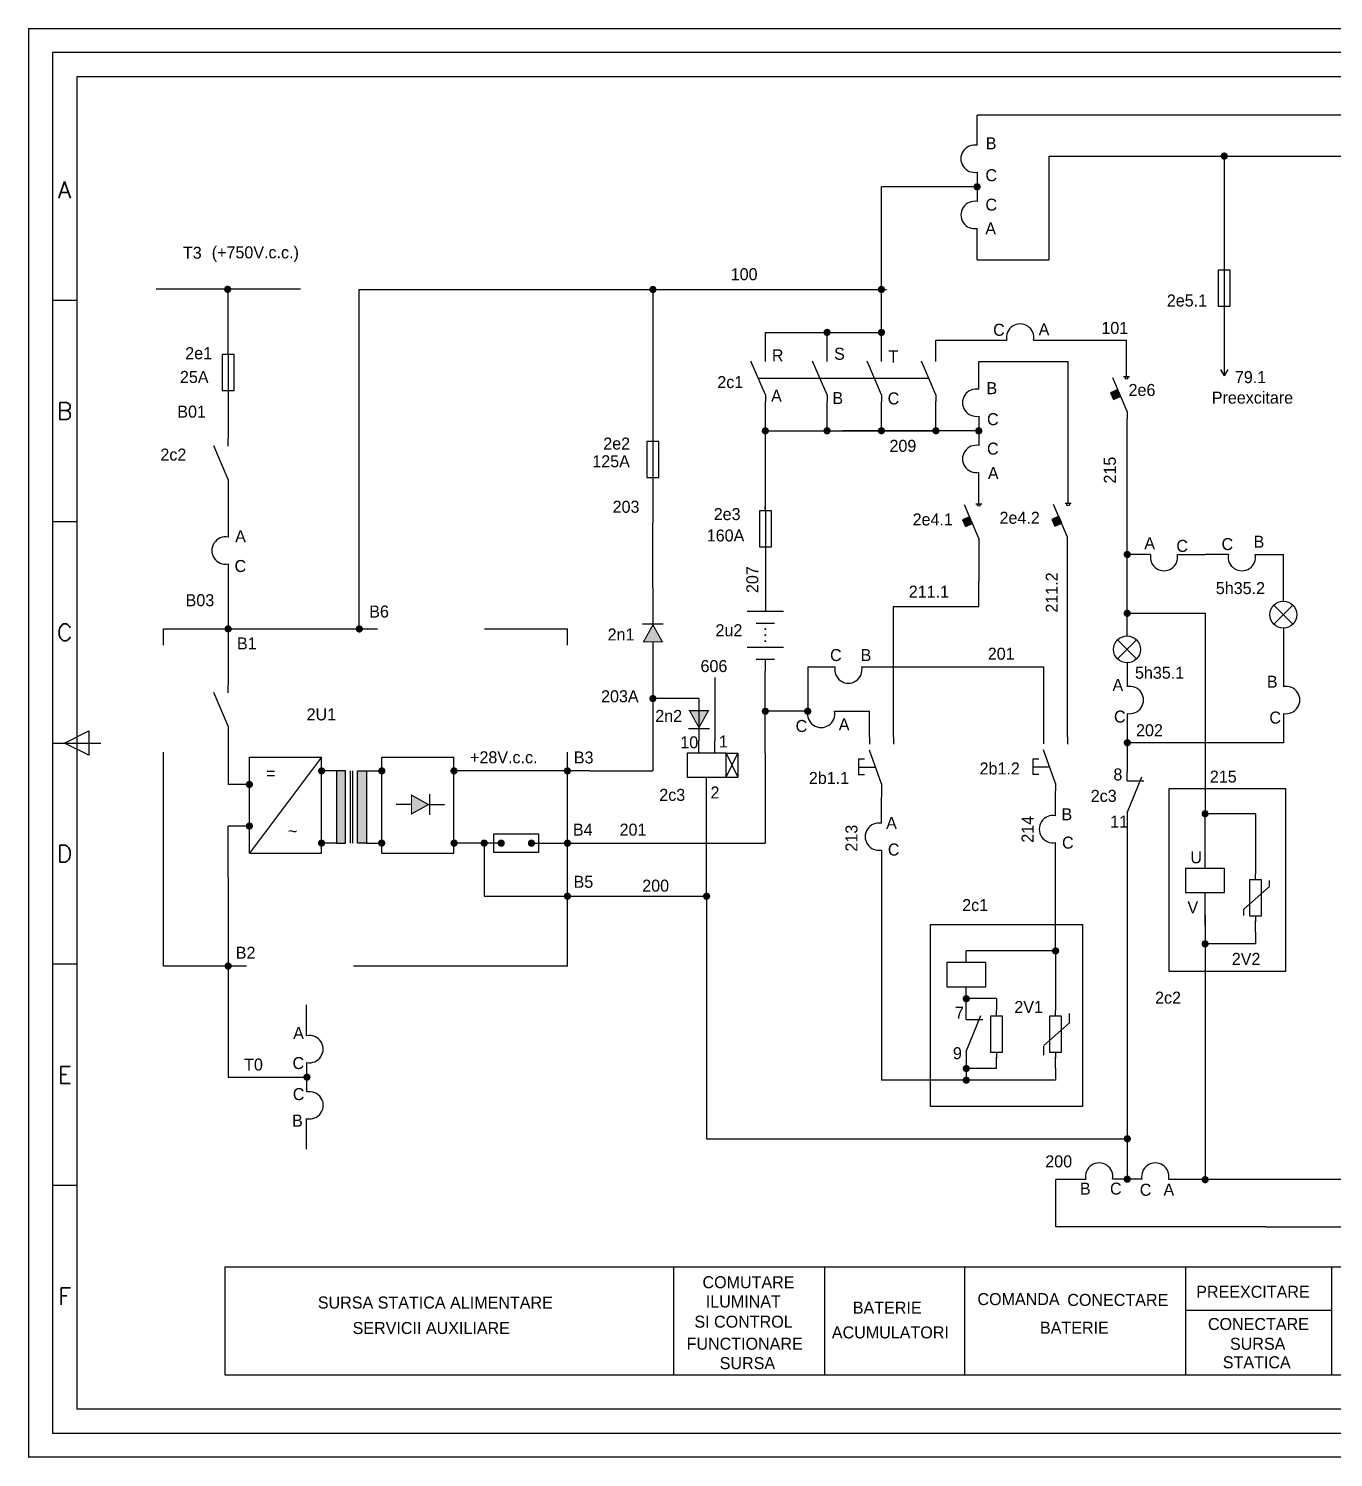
# Model space of a CAD drawing. Extents: x 266 to 1317, y 219 to 516.
# Drawn here: x 266.1 to 537.3, y 219.1 to 516.1 of the extents above; entities that cross this region are included whole.
import ezdxf
from ezdxf.enums import TextEntityAlignment as Align

# ---------------------------------------------------------------- set-up
doc = ezdxf.new("R2010")
doc.units = 0
doc.header["$LTSCALE"] = 7
doc.header["$MEASUREMENT"] = 0
doc.linetypes.add('DASHED2', pattern=[9.525, 6.35, -3.175])
doc.layers.get('0').update_dxf_attribs({"linetype": 'CONTINUOUS'})
doc.styles.add('ISO', font='SIMPLEX.SHX')

msp = doc.modelspace()

# ---------------------------------------------------------------- linework, layer by layer
at = {"color": 240}
for p, q in [((266.08, 516.05), (266.08, 219.05)), ((1317.08, 515.98), (266.08, 515.98)), ((271.08, 511.05), (271.08, 224.05)), ((702.08, 511.05), (271.08, 511.05)), ((702.08, 224.05), (271.08, 224.05)), ((1317.08, 219.13), (266.08, 219.13))]:
    msp.add_line(p, q, dxfattribs=at)
at = {"color": 70}
for p, q in [((276.08, 506.05), (276.08, 229.05)), ((697.08, 506.05), (276.08, 506.05)), ((276.08, 459.55), (271.08, 459.55)), ((276.08, 413.55), (271.08, 413.55)), ((273.58, 367.55), (278.58, 370.05)), ((278.58, 370.05), (278.58, 365.05)), ((271.08, 367.55), (281.08, 367.55)), ((278.58, 365.05), (273.58, 367.55)), ((276.08, 321.55), (271.08, 321.55)), ((276.08, 275.55), (271.08, 275.55)), ((697.08, 229.05), (276.08, 229.05))]:
    msp.add_line(p, q, dxfattribs=at)
at = {"color": 1}
for p, q in [((551.07, 498.07), (463.26, 498.07)), ((463.26, 491.78), (463.26, 498.07)), ((478.17, 489.55), (577.65, 489.55)), ((478.17, 489.55), (478.18, 468.01)), ((514.64, 489.55), (514.64, 471.32)), ((463.26, 486.21), (463.26, 480.1)), ((463.26, 483.16), (443.38, 483.16)), ((443.38, 477.13), (443.38, 483.16)), ((443.38, 462.19), (443.38, 477.13)), ((463.27, 468), (463.27, 474.53)), ((514.64, 471.32), (514.64, 443.93)), ((463.27, 468), (478.18, 468.01)), ((292.63, 461.95), (299.01, 461.95)), ((299.01, 461.95), (304.58, 461.95)), ((304.58, 461.95), (310.69, 461.95)), ((307.57, 448.32), (307.57, 461.85)), ((310.69, 461.95), (316.24, 461.95)), ((316.24, 461.95), (322.63, 461.95)), ((334.83, 461.82), (444.4, 461.82)), ((334.83, 425.99), (334.83, 461.82)), ((395.87, 461.82), (395.87, 413.32)), ((443.38, 446.88), (443.38, 461.82)), ((419.24, 452.9), (443.75, 452.9)), ((419.24, 446.88), (419.24, 452.9)), ((432.07, 448.52), (432.07, 452.9)), ((432.07, 446.88), (432.07, 448.52)), ((454.69, 451.29), (469.42, 451.29)), ((454.69, 446.88), (454.69, 451.29)), ((474.99, 451.29), (494.32, 451.29)), ((494.32, 443.7), (494.32, 451.29)), ((307.57, 448.32), (307.57, 440.82)), ((419.24, 439.9), (416.24, 446.9)), ((432.07, 439.9), (429.07, 446.9)), ((443.38, 439.9), (440.38, 446.9)), ((454.69, 439.9), (451.69, 446.9)), ((463.6, 441.07), (463.6, 446.86)), ((463.6, 446.86), (482.17, 446.86)), ((482.17, 417.39), (482.17, 446.86)), ((494.47, 436.45), (491.47, 443.45)), ((493.69, 443.7), (494.95, 443.7)), ((513.88, 445.21), (514.64, 443.84)), ((515.39, 445.21), (514.64, 443.84)), ((307.57, 440.82), (307.57, 439.57)), ((307.57, 439.57), (307.57, 436.37)), ((419.24, 439.9), (419.24, 438.52)), ((432.07, 439.9), (432.07, 438.52)), ((443.38, 439.9), (443.38, 438.52)), ((454.69, 439.9), (454.69, 438.52)), ((307.57, 437.97), (307.57, 430.92)), ((419.24, 432.45), (419.24, 438.52)), ((432.07, 432.45), (432.07, 438.52)), ((443.38, 432.45), (443.38, 438.52)), ((454.69, 432.45), (454.69, 438.52)), ((463.6, 435.5), (463.6, 429.38)), ((494.47, 436.45), (494.47, 434.95)), ((494.47, 406.74), (494.47, 434.95)), ((307.57, 429.28), (307.57, 430.92)), ((419.24, 417.06), (419.24, 432.86)), ((419.24, 432.45), (454.69, 432.45)), ((463.6, 432.44), (435.37, 432.44)), ((307.57, 422.3), (304.57, 429.3)), ((334.83, 391.26), (334.83, 425.99)), ((307.57, 422.3), (307.57, 410.35)), ((463.61, 417.29), (463.61, 423.82)), ((419.23, 416.26), (419.23, 416.7)), ((419.24, 415.81), (419.24, 417.06)), ((419.24, 415.81), (419.24, 408.31)), ((463.61, 410.04), (460.61, 417.04)), ((462.98, 417.29), (464.24, 417.29)), ((482.08, 410.36), (479.17, 417.14)), ((481.54, 417.39), (482.8, 417.39)), ((395.87, 407.83), (395.87, 413.32)), ((463.61, 410.04), (463.61, 401.13)), ((482.08, 368.81), (482.08, 410.36)), ((395.87, 406.58), (395.87, 407.83)), ((419.24, 408.31), (419.24, 394.98)), ((307.57, 404.78), (307.57, 391.63)), ((395.87, 401.08), (395.87, 406.58)), ((499.33, 406.74), (494.47, 406.74)), ((494.47, 399.23), (494.47, 406.74)), ((504.9, 406.74), (510.65, 406.74)), ((515.51, 406.74), (510.65, 406.74)), ((521.08, 406.74), (526.96, 406.74)), ((526.96, 399.23), (526.96, 406.74)), ((395.87, 399.83), (395.87, 401.08)), ((463.61, 395.93), (463.61, 401.13)), ((395.87, 399.83), (395.87, 392.33)), ((494.47, 389.8), (494.47, 399.23)), ((526.96, 397.03), (526.96, 399.23)), ((445.88, 395.93), (463.61, 395.93)), ((445.88, 368.81), (445.88, 395.93)), ((528.89, 392.25), (524.93, 396.21)), ((528.89, 396.21), (524.93, 392.25)), ((415.48, 394.98), (422.98, 394.98)), ((417.36, 392.48), (421.11, 392.48)), ((494.47, 394.51), (510.65, 394.51)), ((510.65, 394.51), (510.65, 361.13)), ((307.57, 391.63), (307.57, 379.64)), ((526.96, 391.43), (526.96, 379.26)), ((395.87, 388.57), (395.87, 361.75)), ((415.48, 387.48), (422.98, 387.48)), ((496.4, 385.02), (492.45, 388.98)), ((496.4, 388.98), (492.45, 385.02)), ((417.36, 384.98), (421.11, 384.98)), ((419.23, 384.98), (419.23, 382.48)), ((428.06, 383.36), (428.06, 374.15)), ((428.06, 383.36), (433.72, 383.36)), ((439.29, 383.36), (477.08, 383.36)), ((477.08, 383.36), (477.08, 368.85)), ((494.47, 384.2), (494.47, 379.26)), ((408.72, 381.19), (408.72, 376.79)), ((419.23, 366.68), (419.23, 382.48)), ((307.57, 371.03), (304.57, 378.03)), ((307.57, 378.01), (307.57, 379.64)), ((405.44, 376.79), (395.87, 376.79)), ((405.44, 376.79), (405.44, 367.97)), ((408.72, 376.79), (408.72, 367.97)), ((428.05, 374.15), (419.23, 374.15)), ((433.61, 374.15), (440.88, 374.15)), ((440.88, 368.81), (440.88, 374.15)), ((494.48, 373.69), (494.48, 361.52)), ((526.96, 373.7), (526.96, 367.58)), ((307.57, 371.03), (307.57, 369.65)), ((307.57, 369.65), (307.57, 358.93)), ((440.88, 368.81), (440.88, 367.31)), ((445.88, 368.81), (445.88, 367.31)), ((477.08, 368.85), (477.08, 367.35)), ((482.08, 368.81), (482.08, 367.31)), ((405.44, 365.47), (405.44, 367.97)), ((408.72, 365.47), (408.72, 367.97)), ((411.08, 365.47), (413.54, 365.47)), ((419.23, 365.43), (419.23, 366.68)), ((419.23, 365.43), (419.23, 346.73)), ((443.38, 359.06), (440.88, 366.06)), ((479.58, 359.1), (477.08, 366.1)), ((526.96, 367.58), (494.48, 367.58)), ((326.99, 364.63), (311.99, 344.63)), ((311.99, 344.63), (311.99, 364.63)), ((311.99, 364.63), (326.99, 364.63)), ((326.99, 344.63), (326.99, 364.63)), ((339.51, 344.63), (339.51, 364.63)), ((339.51, 364.63), (354.51, 364.63)), ((354.51, 344.63), (354.51, 364.63)), ((439.88, 364.17), (438.63, 364.17)), ((438.63, 364.17), (438.63, 360.94)), ((438.63, 362.56), (442.13, 362.56)), ((474.83, 364.22), (474.83, 360.99)), ((476.08, 364.22), (474.83, 364.22)), ((474.83, 362.6), (478.32, 362.61)), ((330.11, 361.75), (326.99, 361.75)), ((332.99, 346.74), (332.99, 361.75)), ((333.49, 346.74), (333.49, 361.75)), ((336.36, 361.75), (339.49, 361.75)), ((382.75, 361.75), (354.54, 361.75)), ((382.75, 361.75), (395.87, 361.75)), ((407.03, 335.7), (407.03, 360.47)), ((411.08, 360.47), (413.54, 360.47)), ((439.88, 360.94), (438.63, 360.94)), ((476.08, 360.99), (474.83, 360.99)), ((494.48, 359.69), (494.48, 361.52)), ((494.48, 353.02), (497.48, 360.52)), ((510.65, 361.13), (510.65, 355.05)), ((311.99, 358.93), (307.57, 358.93)), ((443.38, 359.06), (443.38, 357.56)), ((443.38, 357.56), (443.38, 356.31)), ((479.58, 359.1), (479.58, 357.6)), ((479.58, 352.43), (479.58, 357.6)), ((345.62, 354.76), (342.52, 354.76)), ((349.3, 354.76), (352.52, 354.76)), ((443.38, 350.87), (443.38, 356.31)), ((510.65, 355.05), (510.65, 352.74)), ((494.48, 353.02), (494.48, 285.29)), ((521.15, 352.84), (510.65, 352.84)), ((510.65, 341.49), (510.65, 352.74)), ((521.15, 352.84), (521.15, 340.38)), ((311.99, 350.29), (307.57, 350.29)), ((307.57, 339.58), (307.57, 350.29)), ((362.8, 348.68), (367.47, 348.68)), ((362.8, 344.76), (362.8, 348.68)), ((367.43, 348.68), (372.11, 348.68)), ((372.11, 348.68), (372.11, 344.76)), ((311.99, 344.63), (326.99, 344.63)), ((330.11, 346.74), (326.99, 346.74)), ((336.36, 346.74), (339.49, 346.75)), ((339.51, 344.63), (354.51, 344.63)), ((364.32, 346.73), (354.91, 346.73)), ((360.79, 346.37), (360.8, 335.7)), ((367.47, 344.76), (362.8, 344.76)), ((372.11, 344.76), (367.47, 344.76)), ((370.62, 346.73), (382.75, 346.73)), ((382.75, 346.73), (409, 346.73)), ((409, 346.73), (419.23, 346.73)), ((443.39, 345.3), (443.39, 297.46)), ((479.58, 324.33), (479.58, 346.86)), ((307.57, 339.58), (307.57, 318.84)), ((521.15, 339.13), (521.15, 340.38)), ((524.03, 337.72), (524.04, 339)), ((360.8, 335.7), (382.75, 335.7)), ((382.75, 335.7), (407.4, 335.7)), ((407.03, 335.7), (407.03, 285.29)), ((510.65, 333.98), (510.65, 336.49)), ((510.65, 331.48), (510.65, 333.98)), ((518.7, 331.72), (518.7, 333.04)), ((510.65, 331.74), (510.65, 276.79)), ((510.65, 329.64), (510.65, 331.48)), ((521.15, 331.63), (521.15, 330.38)), ((521.15, 328.21), (521.15, 330.59)), ((521.15, 328.21), (521.15, 325.8)), ((479.58, 324.33), (461, 324.33)), ((461, 321.9), (461, 324.33)), ((479.58, 324.33), (479.58, 312.04)), ((521.15, 325.8), (510.65, 325.8)), ((307.57, 318.84), (307.57, 298.11)), ((461, 314.4), (461, 316.9)), ((323.86, 306.71), (323.86, 313.1)), ((467.28, 314.43), (461, 314.43)), ((461, 311.9), (461, 314.4)), ((461, 310.06), (461, 311.9)), ((467.28, 314.43), (467.28, 312.04)), ((467.28, 310.79), (467.28, 312.04)), ((479.58, 310.79), (479.58, 312.04)), ((461, 303.4), (464, 310.9)), ((461, 303.4), (461, 297.46)), ((467.28, 303.29), (467.28, 302.04)), ((479.58, 303.29), (479.58, 302.04)), ((323.95, 295.03), (323.95, 301.14)), ((467.28, 299.87), (467.28, 302.25)), ((479.58, 299.87), (479.58, 302.25)), ((307.57, 298.11), (323.95, 298.09)), ((479.58, 297.46), (443.39, 297.46)), ((467.28, 299.87), (461, 299.87)), ((479.58, 299.87), (479.58, 297.46)), ((323.86, 283.1), (323.86, 289.48)), ((407.03, 285.29), (494.86, 285.29)), ((494.46, 285.28), (494.46, 276.89)), ((485.83, 276.79), (479.59, 276.79)), ((479.59, 266.96), (479.59, 276.79)), ((497.52, 276.89), (491.4, 276.89)), ((546.77, 276.79), (503.07, 276.79)), ((523.29, 266.96), (479.59, 266.96)), ((523.29, 266.96), (532.98, 267.01)), ((532.98, 267.01), (540.86, 267.01)), ((306.92, 258.67), (993.3, 258.67)), ((306.92, 236.16), (306.92, 258.67)), ((400.17, 258.67), (400.17, 236.16)), ((431.51, 258.67), (431.51, 236.16)), ((460.65, 258.67), (460.65, 236.16)), ((506.56, 258.67), (506.56, 236.16)), ((536.95, 258.67), (536.95, 236.16)), ((506.56, 249.68), (536.95, 249.68)), ((993.3, 236.16), (306.92, 236.16))]:
    msp.add_line(p, q, dxfattribs=at)
at = {"color": 1, "linetype": 'DASHED2'}
for p, q in [((417.74, 443.4), (453.19, 443.4)), ((294.16, 321.19), (294.16, 391.26)), ((294.16, 391.26), (378.09, 391.26)), ((378.09, 321.19), (378.09, 391.26)), ((503.19, 358.12), (527.36, 358.12)), ((503.19, 320.07), (503.19, 358.12)), ((527.36, 358.12), (527.36, 320.07)), ((518.7, 333.04), (524.03, 337.72)), ((453.54, 329.84), (485.19, 329.84)), ((453.54, 292.01), (453.54, 329.84)), ((485.19, 329.84), (485.19, 292.01)), ((378.09, 321.19), (294.16, 321.19)), ((527.36, 320.07), (503.19, 320.07)), ((477.12, 304.7), (482.45, 309.38)), ((482.45, 309.38), (482.45, 311.3)), ((477.12, 302.66), (477.12, 304.57)), ((485.19, 292.01), (453.54, 292.01))]:
    msp.add_line(p, q, dxfattribs=at)
at = {"color": 1, "const_width": 0.75}
for points in [[(514.26, 489.55, 1), (515.01, 489.55, 1)], [(462.89, 483.16, 1), (463.64, 483.16, 1)], [(307.09, 461.85, 1), (307.84, 461.85, 1)], [(395.49, 461.82, 1), (396.24, 461.82, 1)], [(443, 461.82, 1), (443.75, 461.82, 1)], [(431.69, 452.9, 1), (432.44, 452.9, 1)], [(443, 452.9, 1), (443.75, 452.9, 1)], [(418.86, 432.45, 1), (419.61, 432.45, 1)], [(431.69, 432.45, 1), (432.44, 432.45, 1)], [(443, 432.45, 1), (443.75, 432.45, 1)], [(454.32, 432.45, 1), (455.07, 432.45, 1)], [(463.23, 432.44, 1), (463.98, 432.44, 1)], [(494.09, 406.74, 1), (494.84, 406.74, 1)], [(494.09, 394.51, 1), (494.84, 394.51, 1)], [(307.19, 391.26, 1), (307.94, 391.26, 1)], [(334.46, 391.26, 1), (335.21, 391.26, 1)], [(395.49, 376.79, 1), (396.24, 376.79, 1)], [(418.86, 374.15, 1), (419.61, 374.15, 1)], [(427.67, 374.15, 1), (428.42, 374.15, 1)], [(494.11, 367.61, 1), (494.86, 367.61, 1)], [(326.61, 361.75, 1), (327.36, 361.75, 1)], [(339.14, 361.75, 1), (339.89, 361.75, 1)], [(354.89, 361.75, -1), (354.14, 361.75, -1)], [(377.72, 361.75, 1), (378.47, 361.75, 1)], [(311.61, 358.93, 1), (312.36, 358.93, 1)], [(510.28, 352.84, 1), (511.03, 352.84, 1)], [(311.61, 350.29, 1), (312.36, 350.29, 1)], [(326.61, 346.74, 1), (327.36, 346.74, 1)], [(339.11, 346.75, 1), (339.86, 346.75, 1)], [(354.91, 346.75, -1), (354.16, 346.75, -1)], [(360.42, 346.74, 1), (361.17, 346.74, 1)], [(363.95, 346.73, 1), (364.7, 346.73, 1)], [(370.25, 346.73, 1), (371, 346.73, 1)], [(377.72, 346.73, 1), (378.47, 346.73, 1)], [(377.72, 335.7, 1), (378.47, 335.7, 1)], [(406.65, 335.7, 1), (407.4, 335.7, 1)], [(479.2, 324.33, 1), (479.95, 324.33, 1)], [(510.28, 325.8, 1), (511.03, 325.8, 1)], [(307.19, 321.19, 1), (307.94, 321.19, 1)], [(460.63, 314.4, 1), (461.38, 314.4, 1)], [(460.63, 299.89, -1), (461.38, 299.89, -1)], [(323.57, 298.09, 1), (324.32, 298.09, 1)], [(460.63, 297.46, 1), (461.38, 297.46, 1)], [(494.11, 285.29, 1), (494.86, 285.29, 1)], [(494.46, 276.51, 1), (494.46, 277.26, 1)], [(510.28, 276.79, 1), (511.03, 276.79, 1)]]:
    msp.add_lwpolyline(points, format="xyb", close=True, dxfattribs=at)
at = {"color": 1, "flags": 128}
for points in [[(515.89, 458.32), (515.89, 465.82), (513.39, 465.82), (513.39, 458.32)], [(308.82, 440.82), (308.82, 448.32), (306.32, 448.32), (306.32, 440.82)], [(493.01, 439.56), (492.37, 440.98), (490.96, 440.35), (491.59, 438.93)], [(397.12, 422.73), (397.12, 430.23), (394.62, 430.23), (394.62, 422.73)], [(420.49, 408.31), (420.49, 415.81), (417.99, 415.81), (417.99, 408.31)], [(462.29, 413.15), (461.66, 414.56), (460.24, 413.93), (460.87, 412.52)], [(480.85, 413.25), (480.22, 414.67), (478.81, 414.04), (479.44, 412.62)], [(402.98, 365.47), (402.98, 360.47), (411.08, 360.47), (411.08, 365.47)], [(331.99, 346.74), (331.99, 361.75), (330.11, 361.75), (330.11, 346.74)], [(334.49, 346.74), (334.49, 361.75), (336.36, 361.75), (336.36, 346.74)], [(514.7, 336.49), (514.7, 341.49), (506.6, 341.49), (506.6, 336.49)], [(522.4, 331.63), (522.4, 339.13), (519.9, 339.13), (519.9, 331.63)], [(465.05, 316.9), (465.05, 321.9), (456.95, 321.9), (456.95, 316.9)], [(468.53, 303.29), (468.53, 310.79), (466.03, 310.79), (466.03, 303.29)], [(480.83, 303.29), (480.83, 310.79), (478.33, 310.79), (478.33, 303.29)]]:
    msp.add_lwpolyline(points, close=True, dxfattribs=at)
at = {"color": 1, "const_width": 0.24, "flags": 128}
for points in [[(395.87, 392.1), (393.91, 388.57), (397.83, 388.57)], [(405.44, 370.75), (407.41, 374.28), (403.48, 374.28)], [(349.2, 354.76), (345.67, 356.73), (345.67, 352.8)]]:
    msp.add_lwpolyline(points, close=True, dxfattribs=at)
at = {"color": 1, "flags": 128}
for points in [[(393.7, 392.33), (398.03, 392.33)], [(407.61, 370.52), (403.28, 370.52)], [(494.48, 359.69), (497.9, 359.69)], [(349.42, 356.93), (349.42, 352.6)], [(461, 310.06), (464.42, 310.06)]]:
    msp.add_lwpolyline(points, dxfattribs=at)
at = {"color": 1, "const_width": 0.2, "flags": 128}
for points in [[(419.13, 391.23, 1), (419.33, 391.23, 1)], [(419.13, 389.98, 1), (419.33, 389.98, 1)], [(419.13, 388.73, 1), (419.33, 388.73, 1)]]:
    msp.add_lwpolyline(points, format="xyb", close=True, dxfattribs=at)
at = {"color": 1}
for points in [[(411.08, 365.47), (413.54, 360.47)], [(411.08, 360.47), (413.54, 365.47), (413.54, 360.47)]]:
    msp.add_lwpolyline(points, dxfattribs=at)
for centre, radius in [((494.32, 443.43), 0.273), ((463.61, 417.02), 0.273), ((482.17, 417.12), 0.273), ((526.91, 394.23), 2.8), ((494.43, 387), 2.8)]:
    msp.add_circle(centre, radius, dxfattribs=at)
for centre, start, end in [((462.71, 489), 78.9161, 281.1894), ((462.72, 477.31), 78.9161, 281.1894), ((472.2, 451.82), 349.3218, 190.6782), ((463.05, 438.29), 78.9161, 281.1894), ((463.06, 426.6), 78.9161, 281.1894), ((307.02, 407.56), 78.9161, 281.1894), ((502.11, 406.19), 168.9161, 11.1894), ((518.3, 406.19), 168.9161, 11.1894), ((436.5, 382.81), 168.9161, 11.1894), ((495.02, 376.48), 258.9161, 101.1894), ((527.51, 376.48), 258.9161, 101.1894), ((430.83, 373.6), 168.9161, 11.1894), ((442.83, 348.08), 78.9161, 281.2951), ((479.03, 349.64), 78.9161, 281.1894), ((324.49, 303.93), 258.9161, 101.1894), ((324.5, 292.24), 258.9161, 101.1894), ((488.62, 277.43), 348.9161, 191.1894), ((500.3, 277.44), 348.9161, 191.1894)]:
    msp.add_arc(centre, 2.84, start, end, dxfattribs=at)
for points in [[(491.59, 438.93), (490.96, 440.35), (493.01, 439.56), (492.37, 440.98)], [(460.87, 412.52), (460.24, 413.93), (462.29, 413.15), (461.66, 414.56)], [(479.44, 412.62), (478.81, 414.04), (480.85, 413.25), (480.22, 414.67)], [(395.86, 392.11), (397.78, 388.59), (393.96, 388.57)], [(405.45, 370.74), (403.53, 374.26), (407.35, 374.28)], [(330.11, 346.74), (330.11, 361.75), (331.99, 346.74), (331.99, 361.75)], [(336.36, 346.74), (336.36, 361.75), (334.49, 346.74), (334.49, 361.75)], [(349.21, 354.77), (345.69, 352.85), (345.66, 356.67)]]:
    msp.add_solid(points, dxfattribs=at)

# ---------------------------------------------------------------- texts
for s, p in [('B', (465.05, 490.95)), ('C', (464.99, 484.32)), ('C', (464.99, 478.2)), ('A', (464.96, 473.25)), ('T3', (298.17, 468.21)), ('(+750V.c.c.)', (304.16, 468.29)), ('100', (412.04, 463.74)), ('2e5.1', (502.7, 458.28)), ('C', (466.59, 452.19)), ('A', (476.05, 452.3)), ('101', (489.09, 452.57)), ('2e1', (298.65, 447.33)), ('R', (420.59, 446.88)), ('S', (433.53, 447.21)), ('T', (444.83, 446.64)), ('25A', (297.55, 442.39)), ('2c1', (409.26, 441.33)), ('B', (465.2, 440.06)), ('79.1', (516.85, 442.35)), ('A', (420.43, 438.48)), ('B', (433.17, 438)), ('C', (444.66, 437.93)), ('2e6', (494.74, 439.68)), ('Preexcitare', (512.04, 438.09)), ('B01', (297, 435.18)), ('C', (465.32, 433.61)), ('2e2', (385.55, 428.55)), ('2c2', (293.48, 426.25)), ('209', (445.04, 428.07)), ('C', (465.32, 427.49)), ('125A', (383.27, 424.86)), ('A', (465.5, 422.4)), ('203', (387.49, 415.41)), ('2e3', (408.51, 413.88)), ('2e4.1', (449.86, 412.77)), ('2e4.2', (467.92, 413.12)), ('A', (309.02, 409.26)), ('160A', (407.06, 409.44)), ('A', (498.01, 407.82)), ('C', (514.07, 407.65)), ('B', (520.73, 408.14)), ('C', (504.68, 407.27)), ('C', (308.9, 403.09)), ('5h35.2', (512.88, 398.5)), ('B03', (298.73, 395.98)), ('211.1', (449.05, 397.76)), ('B6', (336.9, 393.63)), ('2u2', (408.88, 389.74)), ('B1', (309.4, 387)), ('2n1', (386.45, 388.86)), ('C', (432.69, 384.58)), ('B', (439.04, 384.57)), ('201', (465.48, 384.86)), ('606', (405.76, 382.3)), ('5h35.1', (496.08, 380.91)), ('A', (491.4, 378.36)), ('B', (523.49, 379.05)), ('203A', (385.09, 376.02)), ('2U1', (323.88, 372.25)), ('2n2', (396.36, 371.93)), ('C', (491.71, 371.79)), ('C', (425.53, 369.84)), ('A', (434.5, 370.18)), ('202', (496.3, 368.95)), ('C', (524.02, 371.58)), ('10', (401.57, 366.44)), ('1', (409.59, 366.62)), ('+28V.c.c.', (357.85, 363.33)), ('B3', (379.43, 363.3)), ('2b1.2', (463.77, 361.01)), ('=', (315.45, 360.02)), ('2b1.1', (428.28, 359.03)), ('8', (491.59, 359.76)), ('215', (511.64, 359.32)), ('2c3', (397.19, 355.52)), ('2', (407.84, 356.02)), ('2c3', (486.88, 355.31)), ('B', (480.8, 351.5)), ('B4', (379.24, 348.3)), ('201', (388.94, 348.29)), ('A', (444.35, 349.68)), ('11', (490.92, 349.97)), ('~', (319.99, 348)), ('C', (480.92, 345.59)), ('C', (444.7, 344.15)), ('B5', (379.37, 337.45)), ('200', (393.65, 336.65)), ('B2', (309.15, 322.7)), ('A', (321.09, 306.02)), ('T0', (310.89, 299.47)), ('C', (320.95, 299.77)), ('C', (321.01, 293.32)), ('B', (320.86, 287.8)), ('200', (477.43, 279.34)), ('C', (490.89, 273.67)), ('B', (484.63, 273.67)), ('C', (497.07, 273.43)), ('A', (502, 273.46)), ('COMUTARE', (406.17, 254.22)), ('SURSA STATICA ALIMENTARE', (326.21, 250)), ('ILUMINAT', (406.86, 250.21)), ('COMANDA', (463.33, 250.71)), ('CONECTARE', (482.01, 250.54)), ('PREEXCITARE', (508.8, 252.23)), ('BATERIE', (437.42, 248.92)), ('SERVICII AUXILIARE', (333.44, 244.7)), ('SI CONTROL', (404.49, 246.02)), ('BATERIE', (476.33, 244.76)), ('CONECTARE', (511.24, 245.53)), ('FUNCTIONARE', (402.87, 241.44)), ('ACUMULATORI', (433.06, 243.79)), ('SURSA', (515.82, 241.43)), ('SURSA', (409.75, 237.41)), ('STATICA', (514.33, 237.58))]:
    msp.add_text(s, height=2.5, dxfattribs=at).set_placement(p)
at = {"color": 50, "style": 'ISO'}
for s, p in [('A', (273.58, 482.55)), ('B', (273.58, 436.55)), ('C', (273.58, 390.55)), ('D', (273.58, 344.55)), ('E', (273.58, 298.55)), ('F', (273.58, 252.55))]:
    msp.add_text(s, height=3.5, dxfattribs=at).set_placement(p, align=Align.MIDDLE)
at = {"color": 1}
for s, p in [('215', (492.1, 421.48)), ('207', (417.78, 398.72)), ('211.2', (480.02, 394.65)), ('214', (475, 346.83)), ('213', (438.39, 344.98))]:
    msp.add_text(s, height=2.5, rotation=90, dxfattribs=at).set_placement(p)
at = {"color": 1, "linetype": 'DASHED2'}
for s, p in [('U', (507.59, 342.55)), ('2c1', (460.16, 332.61)), ('V', (506.99, 332.14)), ('2V2', (516.2, 321.43)), ('2c2', (500.25, 313.37)), ('7', (458.65, 310.23)), ('2V1', (471, 311.43)), ('9', (458.23, 301.82))]:
    msp.add_text(s, height=2.5, dxfattribs=at).set_placement(p)

doc.saveas('drawing.dxf')
